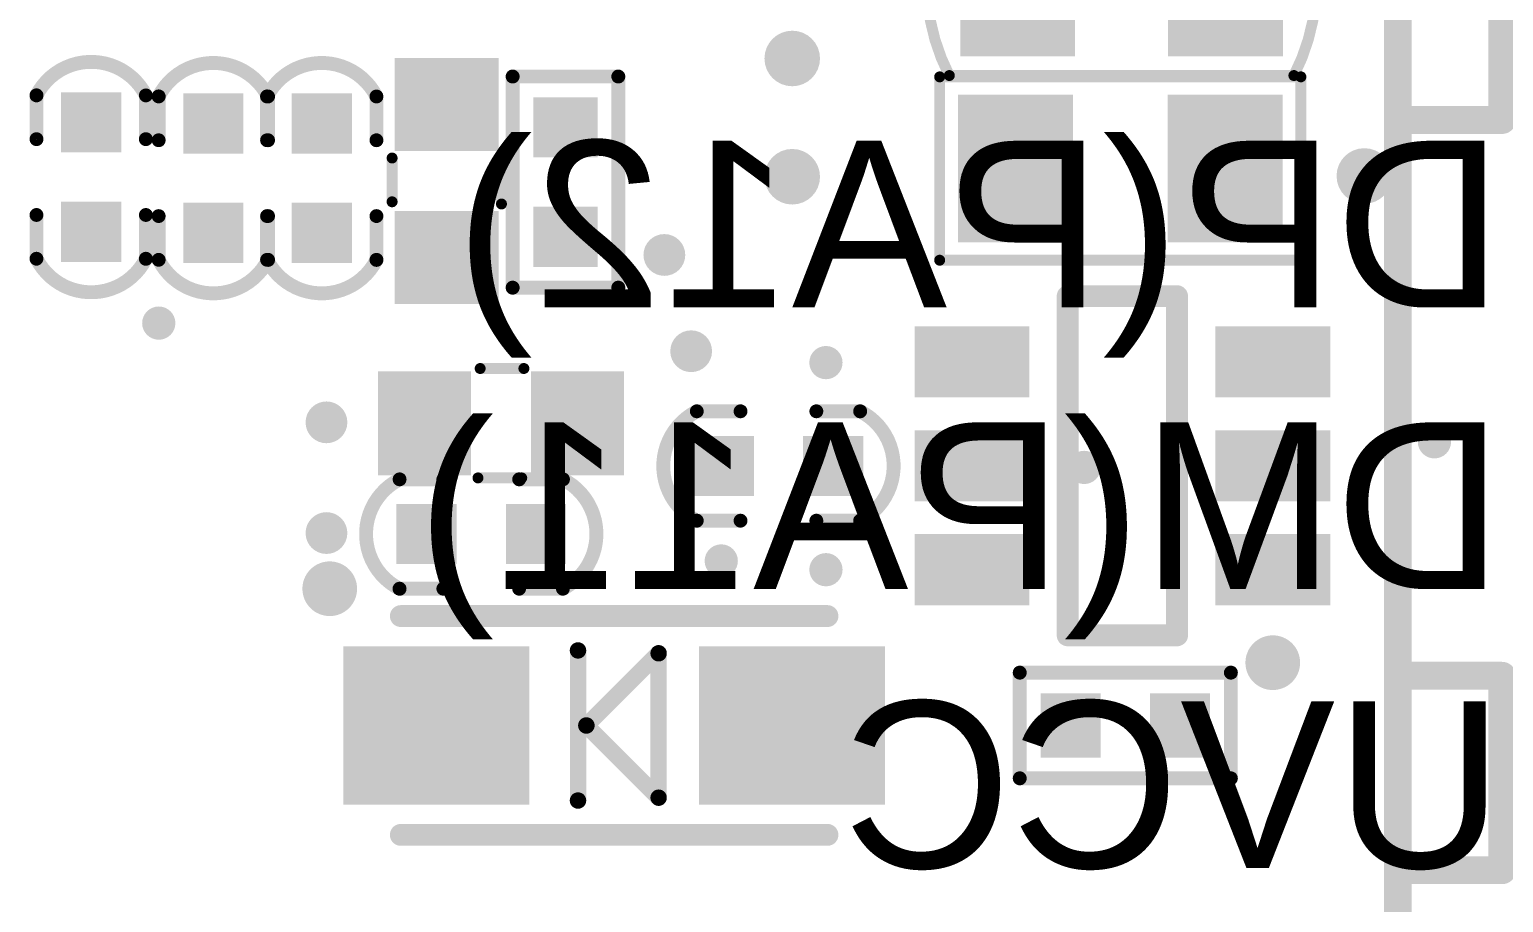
# Model space of a CAD drawing. Header units: millimetres. Extents: x -6 to 151, y -20 to 98.
# Drawn here: x 117.06 to 130.53, y 12.38 to 20.36 of the extents above; entities that cross this region are included whole.
import ezdxf

# ---------------------------------------------------------------- set-up
doc = ezdxf.new("R2010")
doc.units = ezdxf.units.MM
for name, color, linetype in [('BottomOverlay', 54, 'Continuous'), ('BottomSolder', 6, 'Continuous'), ('MultiLayer', 9, 'Continuous'), ('PadHoleLayer', 156, 'Continuous'), ('TopOverlay', 2, 'Continuous'), ('TopPaste', 8, 'Continuous'), ('TopSolder', 216, 'Continuous'), ('ViaHoleLayer', 16, 'Continuous')]:
    doc.layers.add(name, color=color, linetype=linetype)
doc.styles.add('Arial', font='arial.ttf', dxfattribs={"height": 0.2})

# ---------------------------------------------------------------- blocks, each defined once
blk = doc.blocks.new('SOD123_6')
at = {"layer": 'TopPaste'}
for points in [[(-2.45, -0.7), (-2.45, 0.7), (-0.8, 0.7), (-0.8, -0.7)], [(0.8, -0.7), (0.8, 0.7), (2.45, 0.7), (2.45, -0.7)]]:
    blk.add_hatch(color=8, dxfattribs=at).paths.add_polyline_path(points)
at = {"layer": 'TopSolder'}
for points in [[(-2.475, -0.725), (-2.475, 0.725), (-0.775, 0.725), (-0.775, -0.725)], [(0.775, -0.725), (0.775, 0.725), (2.475, 0.725), (2.475, -0.725)]]:
    blk.add_hatch(color=216, dxfattribs=at).paths.add_polyline_path(points)
at = {"layer": 'TopOverlay'}
for points, const_width in [([(-2.475, 1.25, 1), (-2.725, 1.25, 1)], 0.25), ([(-2.788, 1.25, 1), (-2.663, 1.25, 1)], 0.125), ([(-2.537, 1.25, 1), (-2.412, 1.25, 1)], 0.125), ([(-2, 1, 1), (-1.9, 1, 1)], 0.1), ([(1.9, 1, 1), (2, 1, 1)], 0.1), ([(-0.368, 0.686, 1), (-0.293, 0.686, 1)], 0.075), ([(0.369, 0.66, 1), (0.444, 0.66, 1)], 0.075), ([(0.369, 0.66, 1), (0.444, 0.66, 1)], 0.075), ([(-0.292, 0, 1), (-0.216, 0, 1)], 0.075), ([(-0.292, 0, 1), (-0.216, 0, 1)], 0.075), ([(-0.368, -0.686, 1), (-0.293, -0.686, 1)], 0.075), ([(0.369, -0.66, 1), (0.444, -0.66, 1)], 0.075), ([(0.369, -0.66, 1), (0.444, -0.66, 1)], 0.075), ([(-2, -1, 1), (-1.9, -1, 1)], 0.1), ([(1.9, -1, 1), (2, -1, 1)], 0.1)]:
    blk.add_lwpolyline(points, format="xyb", close=True, dxfattribs=dict(at, const_width=const_width))
for points, const_width in [([(-1.95, 1), (1.95, 1)], 0.2), ([(-0.33, -0.686), (-0.33, 0.686)], 0.15), ([(-0.254, 0), (0.406, 0.66)], 0.15), ([(0.406, -0.66), (0.406, 0.66)], 0.15), ([(-0.254, 0), (0.406, -0.66)], 0.15), ([(-1.95, -1), (1.95, -1)], 0.2)]:
    blk.add_lwpolyline(points, dxfattribs=dict(at, const_width=const_width))
blk = doc.blocks.new('L0603_27')
at = {"layer": 'TopPaste'}
for points in [[(-1.1, -0.45), (-1.1, 0.45), (-0.3, 0.45), (-0.3, -0.45)], [(0.3, -0.45), (0.3, 0.45), (1.1, 0.45), (1.1, -0.45)]]:
    blk.add_hatch(color=8, dxfattribs=at).paths.add_polyline_path(points)
at = {"layer": 'TopSolder'}
for points in [[(-1.125, -0.475), (-1.125, 0.475), (-0.275, 0.475), (-0.275, -0.475)], [(0.275, -0.475), (0.275, 0.475), (1.125, 0.475), (1.125, -0.475)]]:
    blk.add_hatch(color=216, dxfattribs=at).paths.add_polyline_path(points)
at = {"layer": 'TopOverlay', "const_width": 0.1}
for points in [[(0.21, 0.5), (-0.19, 0.5)], [(0.19, -0.5), (-0.21, -0.5)]]:
    blk.add_lwpolyline(points, dxfattribs=at)
at = {"layer": 'TopOverlay', "const_width": 0.05}
for points in [[(-0.215, 0.5, 1), (-0.165, 0.5, 1)], [(0.185, 0.5, 1), (0.235, 0.5, 1)], [(-0.235, -0.5, 1), (-0.185, -0.5, 1)], [(0.165, -0.5, 1), (0.215, -0.5, 1)]]:
    blk.add_lwpolyline(points, format="xyb", close=True, dxfattribs=at)
blk = doc.blocks.new('CAP0402_28')
at = {"layer": 'TopPaste'}
for points in [[(-0.75, 0.25), (-0.25, 0.25), (-0.25, -0.25), (-0.75, -0.25)], [(0.25, 0.25), (0.75, 0.25), (0.75, -0.25), (0.25, -0.25)]]:
    blk.add_hatch(color=8, dxfattribs=at).paths.add_polyline_path(points)
at = {"layer": 'TopSolder'}
for points in [[(-0.775, 0.275), (-0.225, 0.275), (-0.225, -0.275), (-0.775, -0.275)], [(0.225, 0.275), (0.775, 0.275), (0.775, -0.275), (0.225, -0.275)]]:
    blk.add_hatch(color=216, dxfattribs=at).paths.add_polyline_path(points)
at = {"layer": 'TopOverlay', "const_width": 0.127}
for points in [[(-0.747, -0.5, -0.613401), (-0.746, 0.5)], [(0.747, 0.5, -0.613401), (0.746, -0.5)]]:
    blk.add_lwpolyline(points, format="xyb", dxfattribs=at)
at = {"layer": 'TopOverlay', "const_width": 0.0635}
for points in [[(-0.778, 0.5, 1), (-0.715, 0.5, 1)], [(-0.778, 0.5, 1), (-0.715, 0.5, 1)], [(-0.378, 0.5, 1), (-0.315, 0.5, 1)], [(0.315, 0.5, 1), (0.378, 0.5, 1)], [(0.715, 0.5, 1), (0.778, 0.5, 1)], [(0.715, 0.5, 1), (0.779, 0.5, 1)], [(-0.779, -0.5, 1), (-0.715, -0.5, 1)], [(-0.778, -0.5, 1), (-0.715, -0.5, 1)], [(-0.378, -0.5, 1), (-0.315, -0.5, 1)], [(0.315, -0.5, 1), (0.378, -0.5, 1)], [(0.715, -0.5, 1), (0.778, -0.5, 1)], [(0.715, -0.5, 1), (0.778, -0.5, 1)]]:
    blk.add_lwpolyline(points, format="xyb", close=True, dxfattribs=at)
at = {"layer": 'TopOverlay', "const_width": 0.127}
for points in [[(-0.747, 0.5), (-0.347, 0.5)], [(0.347, 0.5), (0.747, 0.5)], [(-0.747, -0.5), (-0.347, -0.5)], [(0.347, -0.5), (0.747, -0.5)]]:
    blk.add_lwpolyline(points, dxfattribs=at)
blk = doc.blocks.new('RES0402_68')
at = {"layer": 'TopPaste'}
for points in [[(-0.75, -0.27), (-0.75, 0.27), (-0.25, 0.27), (-0.25, -0.27)], [(0.25, -0.27), (0.25, 0.27), (0.75, 0.27), (0.75, -0.27)]]:
    blk.add_hatch(color=8, dxfattribs=at).paths.add_polyline_path(points)
at = {"layer": 'TopSolder'}
for points in [[(-0.775, -0.295), (-0.775, 0.295), (-0.225, 0.295), (-0.225, -0.295)], [(0.225, -0.295), (0.225, 0.295), (0.775, 0.295), (0.775, -0.295)]]:
    blk.add_hatch(color=216, dxfattribs=at).paths.add_polyline_path(points)
at = {"layer": 'TopOverlay', "const_width": 0.127}
for points in [[(-0.965, 0.483), (-0.965, -0.483)], [(-0.965, 0.483), (0.965, 0.483)], [(0.965, 0.483), (0.965, -0.483)], [(-0.965, -0.483), (0.965, -0.483)]]:
    blk.add_lwpolyline(points, dxfattribs=at)
at = {"layer": 'TopOverlay', "const_width": 0.0635}
for points in [[(-0.997, 0.483, 1), (-0.933, 0.483, 1)], [(-0.997, 0.483, 1), (-0.933, 0.483, 1)], [(0.933, 0.483, 1), (0.997, 0.483, 1)], [(0.933, 0.483, 1), (0.997, 0.483, 1)], [(-0.997, -0.483, 1), (-0.933, -0.483, 1)], [(-0.997, -0.483, 1), (-0.933, -0.483, 1)], [(0.933, -0.483, 1), (0.997, -0.483, 1)], [(0.933, -0.483, 1), (0.997, -0.483, 1)]]:
    blk.add_lwpolyline(points, format="xyb", close=True, dxfattribs=at)
blk = doc.blocks.new('RES0402_92')
at = {"layer": 'TopPaste'}
for points in [[(-0.75, -0.27), (-0.75, 0.27), (-0.25, 0.27), (-0.25, -0.27)], [(0.25, -0.27), (0.25, 0.27), (0.75, 0.27), (0.75, -0.27)]]:
    blk.add_hatch(color=8, dxfattribs=at).paths.add_polyline_path(points)
at = {"layer": 'TopSolder'}
for points in [[(-0.775, -0.295), (-0.775, 0.295), (-0.225, 0.295), (-0.225, -0.295)], [(0.225, -0.295), (0.225, 0.295), (0.775, 0.295), (0.775, -0.295)]]:
    blk.add_hatch(color=216, dxfattribs=at).paths.add_polyline_path(points)
at = {"layer": 'TopOverlay', "const_width": 0.127}
for points in [[(-0.965, 0.483), (0.965, 0.483)], [(-0.965, -0.483), (-0.965, 0.483)], [(0.965, -0.483), (0.965, 0.483)], [(-0.965, -0.483), (0.965, -0.483)]]:
    blk.add_lwpolyline(points, dxfattribs=at)
at = {"layer": 'TopOverlay', "const_width": 0.0635}
for points in [[(-0.997, 0.483, 1), (-0.933, 0.483, 1)], [(-0.997, 0.483, 1), (-0.933, 0.483, 1)], [(0.933, 0.483, 1), (0.997, 0.483, 1)], [(0.933, 0.483, 1), (0.997, 0.483, 1)], [(-0.997, -0.483, 1), (-0.933, -0.483, 1)], [(-0.997, -0.483, 1), (-0.933, -0.483, 1)], [(0.933, -0.483, 1), (0.997, -0.483, 1)], [(0.933, -0.483, 1), (0.997, -0.483, 1)]]:
    blk.add_lwpolyline(points, format="xyb", close=True, dxfattribs=at)
blk = doc.blocks.new('XH2_54_4P_L_94')
at = {"layer": 'BottomSolder'}
h = blk.add_hatch(color=6, dxfattribs=at)
edge = h.paths.add_edge_path()
edge.add_arc((-3.81, 0), 0.825, 0, 360)
h = blk.add_hatch(color=6, dxfattribs=at)
edge = h.paths.add_edge_path()
edge.add_arc((-1.27, 0), 0.825, 0, 360)
h = blk.add_hatch(color=6, dxfattribs=at)
edge = h.paths.add_edge_path()
edge.add_arc((1.27, 0), 0.825, 0, 360)
h = blk.add_hatch(color=6, dxfattribs=at)
edge = h.paths.add_edge_path()
edge.add_arc((3.81, 0), 0.825, 0, 360)
at = {"layer": 'MultiLayer'}
h = blk.add_hatch(color=9, dxfattribs=at)
edge = h.paths.add_edge_path()
edge.add_arc((-3.81, 0), 0.8, 0, 360)
h = blk.add_hatch(color=9, dxfattribs=at)
edge = h.paths.add_edge_path()
edge.add_arc((-1.27, 0), 0.8, 0, 360)
h = blk.add_hatch(color=9, dxfattribs=at)
edge = h.paths.add_edge_path()
edge.add_arc((1.27, 0), 0.8, 0, 360)
h = blk.add_hatch(color=9, dxfattribs=at)
edge = h.paths.add_edge_path()
edge.add_arc((3.81, 0), 0.8, 0, 360)
at = {"layer": 'PadHoleLayer'}
h = blk.add_hatch(color=156, dxfattribs=at)
edge = h.paths.add_edge_path()
edge.add_arc((-3.81, 0), 0.508, 0, 360)
h = blk.add_hatch(color=156, dxfattribs=at)
edge = h.paths.add_edge_path()
edge.add_arc((-1.27, 0), 0.508, 0, 360)
h = blk.add_hatch(color=156, dxfattribs=at)
edge = h.paths.add_edge_path()
edge.add_arc((1.27, 0), 0.508, 0, 360)
h = blk.add_hatch(color=156, dxfattribs=at)
edge = h.paths.add_edge_path()
edge.add_arc((3.81, 0), 0.508, 0, 360)
at = {"layer": 'TopSolder'}
h = blk.add_hatch(color=216, dxfattribs=at)
edge = h.paths.add_edge_path()
edge.add_arc((-3.81, 0), 0.825, 0, 360)
h = blk.add_hatch(color=216, dxfattribs=at)
edge = h.paths.add_edge_path()
edge.add_arc((-1.27, 0), 0.825, 0, 360)
h = blk.add_hatch(color=216, dxfattribs=at)
edge = h.paths.add_edge_path()
edge.add_arc((1.27, 0), 0.825, 0, 360)
h = blk.add_hatch(color=216, dxfattribs=at)
edge = h.paths.add_edge_path()
edge.add_arc((3.81, 0), 0.825, 0, 360)
at = {"layer": 'TopOverlay', "const_width": 0.254}
for points in [[(-6.25, 2.35), (-6.25, -3.35)], [(-6.25, 2.35), (6.25, 2.35)], [(-4.318, 2.35), (-4.318, 1.397)], [(4.445, 2.35), (4.445, 1.397)], [(6.25, 2.35), (6.25, -3.35)], [(-2.54, 2.286), (-2.54, 1.397)], [(2.54, 2.286), (2.54, 1.397)], [(-4.318, 1.397), (-2.54, 1.397)], [(2.54, 1.397), (4.445, 1.397)], [(-6.25, -3.35), (-3.493, -3.35)], [(-3.493, -3.35), (3.505, -3.35)], [(3.505, -3.35), (6.25, -3.35)]]:
    blk.add_lwpolyline(points, dxfattribs=at)
at = {"layer": 'TopOverlay', "const_width": 0.127}
for points in [[(-6.314, 2.35, 1), (-6.187, 2.35, 1)], [(-6.314, 2.35, 1), (-6.187, 2.35, 1)], [(-4.382, 2.35, 1), (-4.255, 2.35, 1)], [(4.381, 2.35, 1), (4.508, 2.35, 1)], [(6.186, 2.35, 1), (6.313, 2.35, 1)], [(6.186, 2.35, 1), (6.313, 2.35, 1)], [(-2.604, 2.286, 1), (-2.477, 2.286, 1)], [(2.476, 2.286, 1), (2.603, 2.286, 1)], [(-4.382, 1.397, 1), (-4.255, 1.397, 1)], [(-4.382, 1.397, 1), (-4.255, 1.397, 1)], [(-2.604, 1.397, 1), (-2.477, 1.397, 1)], [(-2.604, 1.397, 1), (-2.477, 1.397, 1)], [(2.476, 1.397, 1), (2.603, 1.397, 1)], [(2.476, 1.397, 1), (2.603, 1.397, 1)], [(4.381, 1.397, 1), (4.508, 1.397, 1)], [(4.381, 1.397, 1), (4.508, 1.397, 1)], [(-6.314, -3.35, 1), (-6.187, -3.35, 1)], [(-6.314, -3.35, 1), (-6.187, -3.35, 1)], [(-3.556, -3.35, 1), (-3.429, -3.35, 1)], [(-3.556, -3.35, 1), (-3.429, -3.35, 1)], [(3.442, -3.35, 1), (3.569, -3.35, 1)], [(3.442, -3.35, 1), (3.569, -3.35, 1)], [(6.186, -3.35, 1), (6.313, -3.35, 1)], [(6.186, -3.35, 1), (6.313, -3.35, 1)]]:
    blk.add_lwpolyline(points, format="xyb", close=True, dxfattribs=at)
blk = doc.blocks.new('CAP0805_95')
at = {"layer": 'TopPaste'}
for points in [[(-1.45, -0.65), (-1.45, 0.65), (-0.45, 0.65), (-0.45, -0.65)], [(0.45, -0.65), (0.45, 0.65), (1.45, 0.65), (1.45, -0.65)]]:
    blk.add_hatch(color=8, dxfattribs=at).paths.add_polyline_path(points)
at = {"layer": 'TopSolder'}
for points in [[(-1.475, -0.675), (-1.475, 0.675), (-0.425, 0.675), (-0.425, -0.675)], [(0.425, -0.675), (0.425, 0.675), (1.475, 0.675), (1.475, -0.675)]]:
    blk.add_hatch(color=216, dxfattribs=at).paths.add_polyline_path(points)
at = {"layer": 'TopOverlay', "const_width": 0.1}
for points in [[(-1.575, -0.85, -0.242434), (-1.575, 0.85)], [(1.575, 0.85, -0.242434), (1.575, -0.85)]]:
    blk.add_lwpolyline(points, format="xyb", dxfattribs=at)
for points in [[(1.575, 0.85), (-1.575, 0.85)], [(1.55, -0.85), (-1.575, -0.85)]]:
    blk.add_lwpolyline(points, dxfattribs=at)
at = {"layer": 'TopOverlay', "const_width": 0.05}
for points in [[(-1.6, 0.85, 1), (-1.55, 0.85, 1)], [(-1.6, 0.85, 1), (-1.55, 0.85, 1)], [(1.55, 0.85, 1), (1.6, 0.85, 1)], [(1.55, 0.85, 1), (1.6, 0.85, 1)], [(-1.6, -0.85, 1), (-1.55, -0.85, 1)], [(-1.6, -0.85, 1), (-1.55, -0.85, 1)], [(1.525, -0.85, 1), (1.575, -0.85, 1)], [(1.55, -0.85, 1), (1.6, -0.85, 1)]]:
    blk.add_lwpolyline(points, format="xyb", close=True, dxfattribs=at)
blk = doc.blocks.new('RES0805_182')
at = {"layer": 'TopPaste'}
for points in [[(-1.458, 0.65), (-0.458, 0.65), (-0.458, -0.65), (-1.458, -0.65)], [(0.458, 0.65), (1.458, 0.65), (1.458, -0.65), (0.458, -0.65)]]:
    blk.add_hatch(color=8, dxfattribs=at).paths.add_polyline_path(points)
at = {"layer": 'TopSolder'}
for points in [[(-1.483, 0.675), (-0.433, 0.675), (-0.433, -0.675), (-1.483, -0.675)], [(0.433, 0.675), (1.483, 0.675), (1.483, -0.675), (0.433, -0.675)]]:
    blk.add_hatch(color=216, dxfattribs=at).paths.add_polyline_path(points)
at = {"layer": 'TopOverlay', "const_width": 0.1}
for points in [[(-1.651, 0.838), (-1.651, -0.838)], [(1.651, 0.838), (-1.651, 0.838)], [(1.651, 0.838), (1.651, -0.838)], [(1.651, -0.838), (-1.651, -0.838)]]:
    blk.add_lwpolyline(points, dxfattribs=at)
at = {"layer": 'TopOverlay', "const_width": 0.05}
for points in [[(-1.676, 0.838, 1), (-1.626, 0.838, 1)], [(-1.676, 0.838, 1), (-1.626, 0.838, 1)], [(1.626, 0.838, 1), (1.676, 0.838, 1)], [(1.626, 0.838, 1), (1.676, 0.838, 1)], [(-1.676, -0.838, 1), (-1.626, -0.838, 1)], [(-1.676, -0.838, 1), (-1.626, -0.838, 1)], [(1.626, -0.838, 1), (1.676, -0.838, 1)], [(1.626, -0.838, 1), (1.676, -0.838, 1)]]:
    blk.add_lwpolyline(points, format="xyb", close=True, dxfattribs=at)
blk = doc.blocks.new('L0603_184')
at = {"layer": 'TopPaste'}
for points in [[(-1.1, -0.45), (-1.1, 0.45), (-0.3, 0.45), (-0.3, -0.45)], [(0.3, -0.45), (0.3, 0.45), (1.1, 0.45), (1.1, -0.45)]]:
    blk.add_hatch(color=8, dxfattribs=at).paths.add_polyline_path(points)
at = {"layer": 'TopSolder'}
for points in [[(-1.125, -0.475), (-1.125, 0.475), (-0.275, 0.475), (-0.275, -0.475)], [(0.275, -0.475), (0.275, 0.475), (1.125, 0.475), (1.125, -0.475)]]:
    blk.add_hatch(color=216, dxfattribs=at).paths.add_polyline_path(points)
at = {"layer": 'TopOverlay', "const_width": 0.1}
for points in [[(-0.19, 0.5), (0.21, 0.5)], [(-0.21, -0.5), (0.19, -0.5)]]:
    blk.add_lwpolyline(points, dxfattribs=at)
at = {"layer": 'TopOverlay', "const_width": 0.05}
for points in [[(-0.215, 0.5, 1), (-0.165, 0.5, 1)], [(0.185, 0.5, 1), (0.235, 0.5, 1)], [(-0.235, -0.5, 1), (-0.185, -0.5, 1)], [(0.165, -0.5, 1), (0.215, -0.5, 1)]]:
    blk.add_lwpolyline(points, format="xyb", close=True, dxfattribs=at)
blk = doc.blocks.new('CAP0402_187')
at = {"layer": 'TopPaste'}
for points in [[(-0.75, 0.25), (-0.25, 0.25), (-0.25, -0.25), (-0.75, -0.25)], [(0.25, 0.25), (0.75, 0.25), (0.75, -0.25), (0.25, -0.25)]]:
    blk.add_hatch(color=8, dxfattribs=at).paths.add_polyline_path(points)
at = {"layer": 'TopSolder'}
for points in [[(-0.775, 0.275), (-0.225, 0.275), (-0.225, -0.275), (-0.775, -0.275)], [(0.225, 0.275), (0.775, 0.275), (0.775, -0.275), (0.225, -0.275)]]:
    blk.add_hatch(color=216, dxfattribs=at).paths.add_polyline_path(points)
at = {"layer": 'TopOverlay', "const_width": 0.127}
for points in [[(-0.747, -0.5, -0.613401), (-0.746, 0.5)], [(0.747, 0.5, -0.613401), (0.746, -0.5)]]:
    blk.add_lwpolyline(points, format="xyb", dxfattribs=at)
at = {"layer": 'TopOverlay', "const_width": 0.0635}
for points in [[(-0.778, 0.5, 1), (-0.715, 0.5, 1)], [(-0.778, 0.5, 1), (-0.715, 0.5, 1)], [(-0.378, 0.5, 1), (-0.315, 0.5, 1)], [(0.315, 0.5, 1), (0.378, 0.5, 1)], [(0.715, 0.5, 1), (0.778, 0.5, 1)], [(0.715, 0.5, 1), (0.779, 0.5, 1)], [(-0.779, -0.5, 1), (-0.715, -0.5, 1)], [(-0.778, -0.5, 1), (-0.715, -0.5, 1)], [(-0.378, -0.5, 1), (-0.315, -0.5, 1)], [(0.315, -0.5, 1), (0.378, -0.5, 1)], [(0.715, -0.5, 1), (0.778, -0.5, 1)], [(0.715, -0.5, 1), (0.778, -0.5, 1)]]:
    blk.add_lwpolyline(points, format="xyb", close=True, dxfattribs=at)
at = {"layer": 'TopOverlay', "const_width": 0.127}
for points in [[(-0.747, 0.5), (-0.347, 0.5)], [(0.347, 0.5), (0.747, 0.5)], [(-0.747, -0.5), (-0.347, -0.5)], [(0.347, -0.5), (0.747, -0.5)]]:
    blk.add_lwpolyline(points, dxfattribs=at)
blk = doc.blocks.new('CAP0402_188')
at = {"layer": 'TopPaste'}
for points in [[(-0.75, 0.25), (-0.25, 0.25), (-0.25, -0.25), (-0.75, -0.25)], [(0.25, 0.25), (0.75, 0.25), (0.75, -0.25), (0.25, -0.25)]]:
    blk.add_hatch(color=8, dxfattribs=at).paths.add_polyline_path(points)
at = {"layer": 'TopSolder'}
for points in [[(-0.775, 0.275), (-0.225, 0.275), (-0.225, -0.275), (-0.775, -0.275)], [(0.225, 0.275), (0.775, 0.275), (0.775, -0.275), (0.225, -0.275)]]:
    blk.add_hatch(color=216, dxfattribs=at).paths.add_polyline_path(points)
at = {"layer": 'TopOverlay', "const_width": 0.127}
for points in [[(-0.747, -0.5, -0.613401), (-0.746, 0.5)], [(0.747, 0.5, -0.613401), (0.746, -0.5)]]:
    blk.add_lwpolyline(points, format="xyb", dxfattribs=at)
at = {"layer": 'TopOverlay', "const_width": 0.0635}
for points in [[(-0.778, 0.5, 1), (-0.715, 0.5, 1)], [(-0.778, 0.5, 1), (-0.715, 0.5, 1)], [(-0.378, 0.5, 1), (-0.315, 0.5, 1)], [(0.315, 0.5, 1), (0.378, 0.5, 1)], [(0.715, 0.5, 1), (0.778, 0.5, 1)], [(0.715, 0.5, 1), (0.779, 0.5, 1)], [(-0.779, -0.5, 1), (-0.715, -0.5, 1)], [(-0.778, -0.5, 1), (-0.715, -0.5, 1)], [(-0.378, -0.5, 1), (-0.315, -0.5, 1)], [(0.315, -0.5, 1), (0.378, -0.5, 1)], [(0.715, -0.5, 1), (0.778, -0.5, 1)], [(0.715, -0.5, 1), (0.778, -0.5, 1)]]:
    blk.add_lwpolyline(points, format="xyb", close=True, dxfattribs=at)
at = {"layer": 'TopOverlay', "const_width": 0.127}
for points in [[(-0.747, 0.5), (-0.347, 0.5)], [(0.347, 0.5), (0.747, 0.5)], [(-0.747, -0.5), (-0.347, -0.5)], [(0.347, -0.5), (0.747, -0.5)]]:
    blk.add_lwpolyline(points, dxfattribs=at)
blk = doc.blocks.new('CAP0402_192')
at = {"layer": 'TopPaste'}
for points in [[(-0.75, 0.25), (-0.25, 0.25), (-0.25, -0.25), (-0.75, -0.25)], [(0.25, 0.25), (0.75, 0.25), (0.75, -0.25), (0.25, -0.25)]]:
    blk.add_hatch(color=8, dxfattribs=at).paths.add_polyline_path(points)
at = {"layer": 'TopSolder'}
for points in [[(-0.775, 0.275), (-0.225, 0.275), (-0.225, -0.275), (-0.775, -0.275)], [(0.225, 0.275), (0.775, 0.275), (0.775, -0.275), (0.225, -0.275)]]:
    blk.add_hatch(color=216, dxfattribs=at).paths.add_polyline_path(points)
at = {"layer": 'TopOverlay', "const_width": 0.127}
for points in [[(-0.747, -0.5, -0.613401), (-0.746, 0.5)], [(0.747, 0.5, -0.613401), (0.746, -0.5)]]:
    blk.add_lwpolyline(points, format="xyb", dxfattribs=at)
at = {"layer": 'TopOverlay', "const_width": 0.0635}
for points in [[(-0.778, 0.5, 1), (-0.715, 0.5, 1)], [(-0.778, 0.5, 1), (-0.715, 0.5, 1)], [(-0.378, 0.5, 1), (-0.315, 0.5, 1)], [(0.315, 0.5, 1), (0.378, 0.5, 1)], [(0.715, 0.5, 1), (0.778, 0.5, 1)], [(0.715, 0.5, 1), (0.779, 0.5, 1)], [(-0.779, -0.5, 1), (-0.715, -0.5, 1)], [(-0.778, -0.5, 1), (-0.715, -0.5, 1)], [(-0.378, -0.5, 1), (-0.315, -0.5, 1)], [(0.315, -0.5, 1), (0.378, -0.5, 1)], [(0.715, -0.5, 1), (0.778, -0.5, 1)], [(0.715, -0.5, 1), (0.778, -0.5, 1)]]:
    blk.add_lwpolyline(points, format="xyb", close=True, dxfattribs=at)
at = {"layer": 'TopOverlay', "const_width": 0.127}
for points in [[(-0.747, 0.5), (-0.347, 0.5)], [(0.347, 0.5), (0.747, 0.5)], [(-0.747, -0.5), (-0.347, -0.5)], [(0.347, -0.5), (0.747, -0.5)]]:
    blk.add_lwpolyline(points, dxfattribs=at)
blk = doc.blocks.new('SOT23_6N_195')
at = {"layer": 'TopPaste'}
for points in [[(-1.875, 0.65), (-1.875, 1.25), (-0.875, 1.25), (-0.875, 0.65)], [(0.875, 0.65), (0.875, 1.25), (1.875, 1.25), (1.875, 0.65)], [(-1.875, -0.3), (-1.875, 0.3), (-0.875, 0.3), (-0.875, -0.3)], [(0.875, -0.3), (0.875, 0.3), (1.875, 0.3), (1.875, -0.3)], [(-1.875, -1.25), (-1.875, -0.65), (-0.875, -0.65), (-0.875, -1.25)], [(0.875, -1.25), (0.875, -0.65), (1.875, -0.65), (1.875, -1.25)]]:
    blk.add_hatch(color=8, dxfattribs=at).paths.add_polyline_path(points)
at = {"layer": 'TopSolder'}
for points in [[(-1.9, 0.625), (-1.9, 1.275), (-0.85, 1.275), (-0.85, 0.625)], [(0.85, 0.625), (0.85, 1.275), (1.9, 1.275), (1.9, 0.625)], [(-1.9, -0.325), (-1.9, 0.325), (-0.85, 0.325), (-0.85, -0.325)], [(0.85, -0.325), (0.85, 0.325), (1.9, 0.325), (1.9, -0.325)], [(-1.9, -1.275), (-1.9, -0.625), (-0.85, -0.625), (-0.85, -1.275)], [(0.85, -1.275), (0.85, -0.625), (1.9, -0.625), (1.9, -1.275)]]:
    blk.add_hatch(color=216, dxfattribs=at).paths.add_polyline_path(points)
at = {"layer": 'TopOverlay'}
for points, const_width in [([(-1.25, 1.8, 1), (-1.5, 1.8, 1)], 0.25), ([(-1.562, 1.8, 1), (-1.437, 1.8, 1)], 0.125), ([(-1.312, 1.8, 1), (-1.187, 1.8, 1)], 0.125), ([(-0.55, 1.55, 1), (-0.45, 1.55, 1)], 0.1), ([(-0.55, 1.55, 1), (-0.45, 1.55, 1)], 0.1), ([(0.45, 1.55, 1), (0.55, 1.55, 1)], 0.1), ([(0.45, 1.55, 1), (0.55, 1.55, 1)], 0.1), ([(-0.55, -1.55, 1), (-0.45, -1.55, 1)], 0.1), ([(-0.55, -1.55, 1), (-0.45, -1.55, 1)], 0.1), ([(0.45, -1.55, 1), (0.55, -1.55, 1)], 0.1), ([(0.45, -1.55, 1), (0.55, -1.55, 1)], 0.1)]:
    blk.add_lwpolyline(points, format="xyb", close=True, dxfattribs=dict(at, const_width=const_width))
at = {"layer": 'TopOverlay', "const_width": 0.2}
for points in [[(0.5, 1.55), (-0.5, 1.55)], [(-0.5, 1.55), (-0.5, -1.55)], [(0.5, 1.55), (0.5, -1.55)], [(0.5, -1.55), (-0.5, -1.55)]]:
    blk.add_lwpolyline(points, dxfattribs=at)
blk = doc.blocks.new('CAP0402_266')
at = {"layer": 'TopPaste'}
for points in [[(-0.75, 0.25), (-0.25, 0.25), (-0.25, -0.25), (-0.75, -0.25)], [(0.25, 0.25), (0.75, 0.25), (0.75, -0.25), (0.25, -0.25)]]:
    blk.add_hatch(color=8, dxfattribs=at).paths.add_polyline_path(points)
at = {"layer": 'TopSolder'}
for points in [[(-0.775, 0.275), (-0.225, 0.275), (-0.225, -0.275), (-0.775, -0.275)], [(0.225, 0.275), (0.775, 0.275), (0.775, -0.275), (0.225, -0.275)]]:
    blk.add_hatch(color=216, dxfattribs=at).paths.add_polyline_path(points)
at = {"layer": 'TopOverlay', "const_width": 0.127}
for points in [[(-0.747, -0.5, -0.613401), (-0.746, 0.5)], [(0.747, 0.5, -0.613401), (0.746, -0.5)]]:
    blk.add_lwpolyline(points, format="xyb", dxfattribs=at)
at = {"layer": 'TopOverlay', "const_width": 0.0635}
for points in [[(-0.778, 0.5, 1), (-0.715, 0.5, 1)], [(-0.778, 0.5, 1), (-0.715, 0.5, 1)], [(-0.378, 0.5, 1), (-0.315, 0.5, 1)], [(0.315, 0.5, 1), (0.378, 0.5, 1)], [(0.715, 0.5, 1), (0.778, 0.5, 1)], [(0.715, 0.5, 1), (0.779, 0.5, 1)], [(-0.779, -0.5, 1), (-0.715, -0.5, 1)], [(-0.778, -0.5, 1), (-0.715, -0.5, 1)], [(-0.378, -0.5, 1), (-0.315, -0.5, 1)], [(0.315, -0.5, 1), (0.378, -0.5, 1)], [(0.715, -0.5, 1), (0.778, -0.5, 1)], [(0.715, -0.5, 1), (0.778, -0.5, 1)]]:
    blk.add_lwpolyline(points, format="xyb", close=True, dxfattribs=at)
at = {"layer": 'TopOverlay', "const_width": 0.127}
for points in [[(-0.747, 0.5), (-0.347, 0.5)], [(0.347, 0.5), (0.747, 0.5)], [(-0.747, -0.5), (-0.347, -0.5)], [(0.347, -0.5), (0.747, -0.5)]]:
    blk.add_lwpolyline(points, dxfattribs=at)

msp = doc.modelspace()

# ---------------------------------------------------------------- hatches: boundary and pattern name
at = {"layer": 'ViaHoleLayer'}
h = msp.add_hatch(color=16, dxfattribs=at)
edge = h.paths.add_edge_path()
edge.add_arc((124.029, 20.099), 0.254, 0, 360)
h = msp.add_hatch(color=16, dxfattribs=at)
edge = h.paths.add_edge_path()
edge.add_arc((124.029, 19.018), 0.254, 0, 360)
h = msp.add_hatch(color=16, dxfattribs=at)
edge = h.paths.add_edge_path()
edge.add_arc((129.259, 19.025), 0.254, 0, 360)
h = msp.add_hatch(color=16, dxfattribs=at)
edge = h.paths.add_edge_path()
edge.add_arc((122.86, 18.303), 0.191, 0, 360)
h = msp.add_hatch(color=16, dxfattribs=at)
edge = h.paths.add_edge_path()
edge.add_arc((118.238, 17.68), 0.152, 0, 360)
h = msp.add_hatch(color=16, dxfattribs=at)
edge = h.paths.add_edge_path()
edge.add_arc((123.105, 17.423), 0.191, 0, 360)
h = msp.add_hatch(color=16, dxfattribs=at)
edge = h.paths.add_edge_path()
edge.add_arc((124.337, 17.319), 0.152, 0, 360)
h = msp.add_hatch(color=16, dxfattribs=at)
edge = h.paths.add_edge_path()
edge.add_arc((119.771, 16.773), 0.191, 0, 360)
h = msp.add_hatch(color=16, dxfattribs=at)
edge = h.paths.add_edge_path()
edge.add_arc((129.9, 16.595), 0.152, 0, 360)
h = msp.add_hatch(color=16, dxfattribs=at)
edge = h.paths.add_edge_path()
edge.add_arc((126.698, 16.361), 0.152, 0, 360)
h = msp.add_hatch(color=16, dxfattribs=at)
edge = h.paths.add_edge_path()
edge.add_arc((119.771, 15.761), 0.191, 0, 360)
h = msp.add_hatch(color=16, dxfattribs=at)
edge = h.paths.add_edge_path()
edge.add_arc((123.38, 15.506), 0.152, 0, 360)
h = msp.add_hatch(color=16, dxfattribs=at)
edge = h.paths.add_edge_path()
edge.add_arc((124.337, 15.426), 0.152, 0, 360)

# ---------------------------------------------------------------- block references
for name, p, rotation in [('XH2_54_4P_L_94', (131.916, 16.997), 90), ('CAP0805_95', (127.04, 20.793), 180), ('CAP0402_266', (117.62, 19.015), 90), ('CAP0402_188', (118.737, 19.005), 90), ('CAP0402_187', (119.728, 19.005), 90), ('L0603_184', (120.871, 18.979), 90), ('RES0402_68', (121.956, 18.969), 90), ('RES0805_182', (127.028, 19.093), 180), ('SOT23_6N_195', (127.047, 16.376), 180), ('L0603_27', (121.366, 16.765), 180)]:
    msp.add_blockref(name, p, dxfattribs=dict(rotation=rotation))
for name, p in [('CAP0402_192', (123.903, 16.374)), ('CAP0402_28', (121.186, 15.752)), ('SOD123_6', (122.401, 14.002)), ('RES0402_92', (127.074, 14.002))]:
    msp.add_blockref(name, p)

# ---------------------------------------------------------------- texts
at = {"layer": 'BottomOverlay', "style": 'Arial', "text_generation_flag": 2}
for s, p in [('DP(PA12)', (130.531, 17.823)), ('DM(PA11)', (130.531, 15.249)), ('UVCC', (130.531, 12.7))]:
    msp.add_text(s, height=1.524, rotation=360, dxfattribs=at).set_placement(p)

doc.saveas('drawing.dxf')
